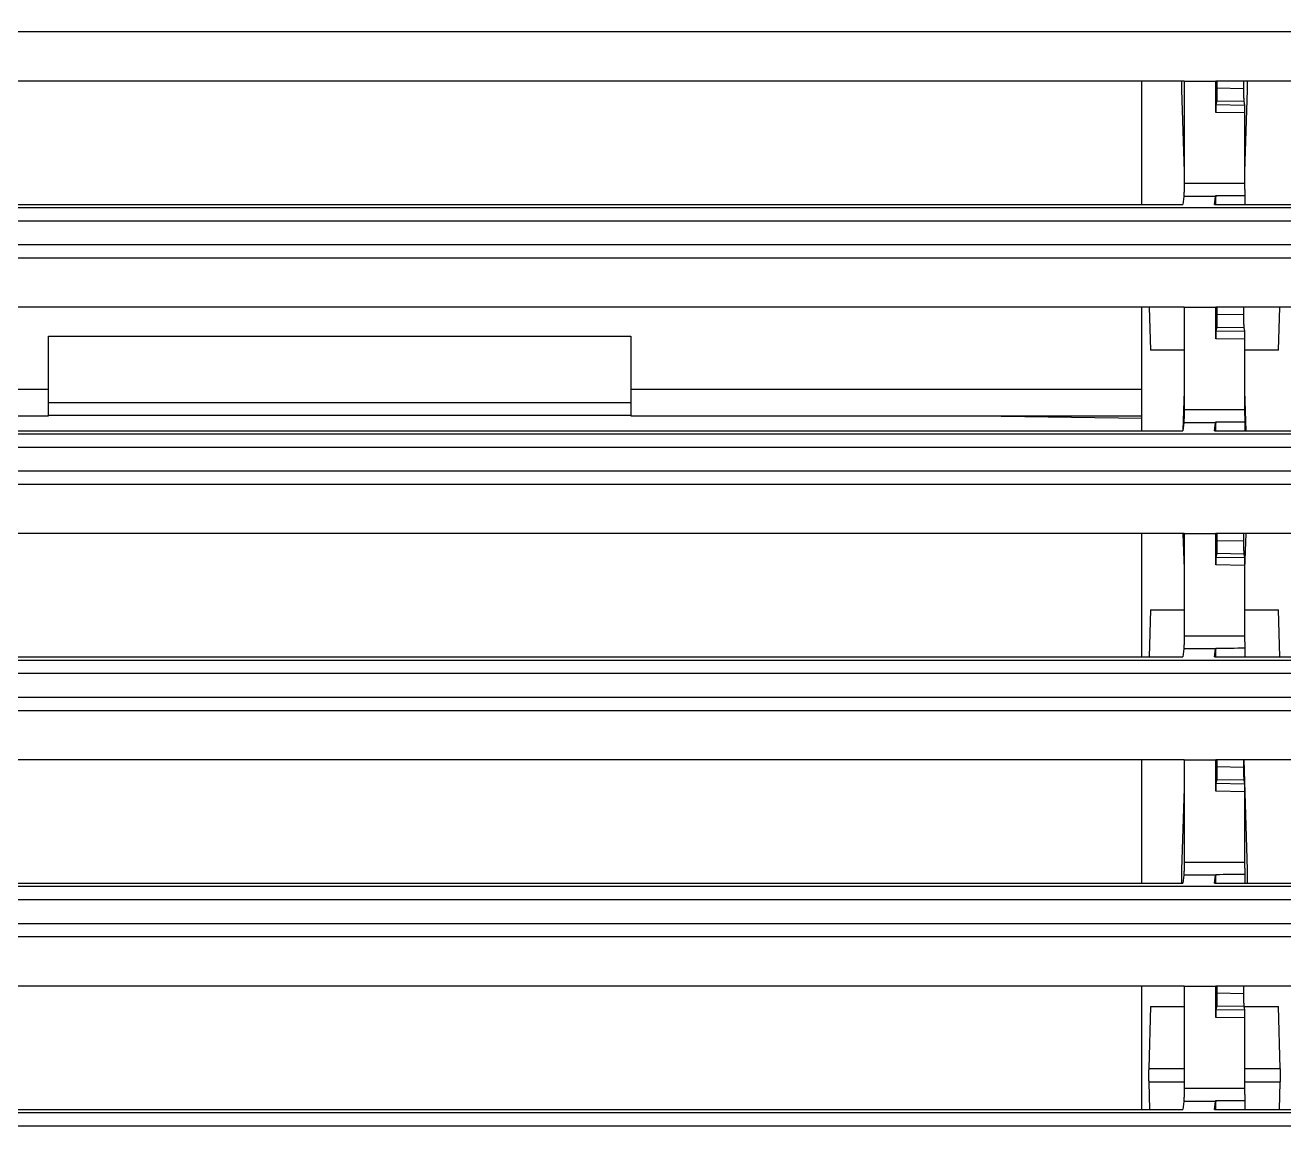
# Model space of a CAD drawing. Header units: millimetres. Extents: x -56261 to 196039, y 9480 to 100001.
# Drawn here: x 33860.22 to 33892.71, y 95795.22 to 95823.95 of the extents above; entities that cross this region are included whole.
import ezdxf

# ---------------------------------------------------------------- set-up
doc = ezdxf.new("R2010")
doc.units = ezdxf.units.MM
doc.set_wipeout_variables(frame=1)
doc.layers.add('SS-AIRCON', color=5, linetype='Continuous')
doc.layers.add('SS-TEXT', color=7, linetype='Continuous')

# ---------------------------------------------------------------- blocks, each defined once
blk = doc.blocks.new('I48T')
at = {"layer": 'SS-AIRCON', "color": 0, "linetype": 'Continuous'}
for p, q in [((599.9006, -86.18208), (-599.9007, -86.18208)), ((578.5326, -86.68017), (-578.5326, -86.68017)), ((-296.101, -86.79772), (-379.5009, -86.79772)), ((-298.5559, -86.79772), (-298.587, -87.82646)), ((-296.101, -86.79772), (-296.143, -87.09899)), ((-294.943, -87.09899), (-294.9009, -86.79772)), ((-211.501, -86.79772), (-294.9009, -86.79772)), ((-293.6131, -87.82646), (-293.6442, -86.79772)), ((-293.35, -86.79772), (-293.35, -91.46102)), ((-296.143, -87.09899), (-294.943, -87.09899)), ((-298.587, -87.82646), (-297.2515, -87.82646)), ((-294.9485, -87.5976), (-297.2515, -87.5976)), ((-297.2515, -87.5976), (-297.2515, -90.2562)), ((-294.9485, -91.46102), (-294.9485, -87.5976)), ((-294.9485, -87.82646), (-293.6131, -87.82646)), ((-298.587, -88.34608), (-298.5163, -90.68435)), ((-297.2515, -88.34608), (-298.587, -88.34608)), ((-293.6131, -88.34608), (-294.9485, -88.34608)), ((-293.6838, -90.68435), (-293.6131, -88.34608)), ((-297.2515, -90.2562), (-296.1486, -90.27548)), ((-296.1486, -90.27548), (-296.1486, -91.46102)), ((-297.2182, -90.68435), (-298.5163, -90.68435)), ((-297.248, -90.5559), (-297.2179, -90.6858)), ((-296.1521, -90.57505), (-297.248, -90.5559)), ((-297.2179, -90.6858), (-296.182, -90.70296)), ((-296.182, -90.70296), (-296.1521, -90.57505)), ((-293.6838, -90.68435), (-294.9485, -90.68435)), ((-296.1878, -91.2021), (-297.2121, -91.18513)), ((-297.2121, -91.18513), (-297.2121, -91.46102)), ((-296.1878, -91.46102), (-296.1878, -91.2021)), ((-379.5485, -91.46102), (-296.1486, -91.46102)), ((-294.9485, -91.46102), (-296.1486, -91.46102)), ((-294.9485, -91.46102), (-211.5486, -91.46102)), ((580.0736, -93.32954), (-580.0737, -93.32954)), ((-599.9007, -93.81793), (599.9006, -93.81793)), ((599.9006, -94.73208), (-599.9007, -94.73208)), ((578.5326, -95.23017), (-578.5326, -95.23017)), ((-296.101, -95.34772), (-379.5009, -95.34772)), ((-296.101, -95.34772), (-296.143, -95.64899)), ((-294.943, -95.64899), (-294.9009, -95.34772)), ((-211.501, -95.34772), (-294.9009, -95.34772)), ((-293.35, -95.34772), (-293.35, -100.01102)), ((-297.3452, -95.84763), (-297.2193, -100.01102)), ((-296.143, -95.64899), (-294.943, -95.64899)), ((-294.9485, -98.9442), (-294.8549, -95.84763)), ((-297.2515, -96.1476), (-297.2515, -98.8062)), ((-294.9485, -96.1476), (-297.2515, -96.1476)), ((-294.9485, -100.01102), (-294.9485, -96.1476)), ((-297.2515, -98.8062), (-296.1486, -98.82548)), ((-296.1486, -98.82548), (-296.1486, -100.01102)), ((-297.248, -99.1059), (-297.2179, -99.2358)), ((-296.1521, -99.12505), (-297.248, -99.1059)), ((-297.2179, -99.2358), (-296.182, -99.25296)), ((-296.182, -99.25296), (-296.1521, -99.12505)), ((-296.1878, -99.7521), (-297.2121, -99.73513)), ((-297.2121, -99.73513), (-297.2121, -100.01102)), ((-296.1878, -100.01102), (-296.1878, -99.7521)), ((-379.5485, -100.01102), (-296.1486, -100.01102)), ((-294.9485, -100.01102), (-296.1486, -100.01102)), ((-294.9485, -100.01102), (-211.5486, -100.01102)), ((580.0736, -101.87954), (-580.0737, -101.87954)), ((-599.9007, -102.36793), (599.9006, -102.36793)), ((599.9006, -103.28208), (-599.9007, -103.28208)), ((578.5326, -103.78017), (-578.5326, -103.78017)), ((-296.101, -103.89772), (-379.5009, -103.89772)), ((-298.5703, -103.89772), (-298.5163, -105.68435)), ((-296.101, -103.89772), (-296.143, -104.19899)), ((-294.943, -104.19899), (-294.9009, -103.89772)), ((-211.501, -103.89772), (-294.9009, -103.89772)), ((-293.6838, -105.68435), (-293.6298, -103.89772)), ((-293.35, -103.89772), (-293.35, -108.56102)), ((-296.143, -104.19899), (-294.943, -104.19899)), ((-294.9485, -104.6976), (-297.2515, -104.6976)), ((-297.2515, -104.6976), (-297.2515, -107.3562)), ((-294.9485, -108.56102), (-294.9485, -104.6976)), ((-297.2515, -105.68435), (-298.5163, -105.68435)), ((-293.6838, -105.68435), (-294.9485, -105.68435)), ((-297.2515, -107.22752), (-297.2919, -108.56102)), ((-297.2515, -107.3562), (-296.1486, -107.37548)), ((-296.1486, -107.37548), (-296.1486, -108.56102)), ((-294.9082, -108.56102), (-294.9485, -107.22792)), ((-296.1521, -107.67505), (-297.248, -107.6559)), ((-297.248, -107.6559), (-297.2179, -107.7858)), ((-297.2179, -107.7858), (-296.182, -107.80296)), ((-296.182, -107.80296), (-296.1521, -107.67505)), ((-296.1878, -108.3021), (-297.2121, -108.28513)), ((-297.2121, -108.28513), (-297.2121, -108.56102)), ((-296.1878, -108.56102), (-296.1878, -108.3021)), ((-379.5485, -108.56102), (-296.1486, -108.56102)), ((-294.9485, -108.56102), (-296.1486, -108.56102)), ((-294.9485, -108.56102), (-211.5486, -108.56102)), ((580.0736, -110.42954), (-580.0737, -110.42954)), ((-599.9007, -110.91793), (599.9006, -110.91793)), ((599.9006, -111.83208), (-599.9007, -111.83208)), ((578.5326, -112.33017), (-578.5326, -112.33017)), ((-296.101, -112.44772), (-379.5009, -112.44772)), ((-297.2968, -112.44772), (-297.2515, -113.9446)), ((-296.101, -112.44772), (-296.143, -112.74899)), ((-294.9485, -113.9442), (-294.9039, -112.46944)), ((-294.943, -112.74899), (-294.9009, -112.44772)), ((-211.501, -112.44772), (-294.9009, -112.44772)), ((-293.35, -112.44772), (-293.35, -117.11102)), ((-296.143, -112.74899), (-294.943, -112.74899)), ((-287.1514, -113.01629), (-293.35, -112.92809)), ((-274.037, -113.01629), (-293.35, -113.01629)), ((-274.037, -114.01629), (-274.037, -113.01629)), ((-274.037, -113.01652), (-252.037, -113.01652)), ((-252.037, -113.01629), (-252.037, -114.01629)), ((-227.3118, -113.01629), (-252.037, -113.01629)), ((-297.2515, -113.2476), (-297.2515, -115.9062)), ((-294.9485, -113.2476), (-297.2515, -113.2476)), ((-294.9485, -117.11102), (-294.9485, -113.2476)), ((-252.037, -113.51652), (-274.037, -113.51652)), ((-274.037, -114.01629), (-293.35, -114.01629)), ((-274.037, -116.01629), (-274.037, -114.01629)), ((-227.3118, -114.01629), (-252.037, -114.01629)), ((-252.037, -114.01629), (-252.037, -116.01629)), ((-298.5163, -115.4882), (-298.5653, -117.11102)), ((-298.5163, -115.4882), (-297.2515, -115.4882)), ((-294.9485, -115.4882), (-293.6838, -115.4882)), ((-293.6347, -117.11102), (-293.6838, -115.4882)), ((-297.2515, -115.9062), (-296.1486, -115.92548)), ((-296.1486, -115.92548), (-296.1486, -117.11102)), ((-252.037, -116.01629), (-274.037, -116.01629)), ((-297.248, -116.2059), (-297.2179, -116.3358)), ((-296.1521, -116.22505), (-297.248, -116.2059)), ((-297.2179, -116.3358), (-296.182, -116.35296)), ((-296.182, -116.35296), (-296.1521, -116.22505)), ((-297.2121, -116.83513), (-297.2121, -117.11102)), ((-296.1878, -116.8521), (-297.2121, -116.83513)), ((-296.1878, -117.11102), (-296.1878, -116.8521)), ((-379.5485, -117.11102), (-296.1486, -117.11102)), ((-294.9485, -117.11102), (-296.1486, -117.11102)), ((-294.9485, -117.11102), (-211.5486, -117.11102)), ((580.0736, -118.97954), (-580.0737, -118.97954)), ((-599.9007, -119.46793), (599.9006, -119.46793)), ((599.9006, -120.38208), (-599.9007, -120.38208)), ((578.5326, -120.88017), (-578.5326, -120.88017)), ((-296.101, -120.99772), (-379.5009, -120.99772)), ((-296.101, -120.99772), (-296.143, -121.29899)), ((-294.943, -121.29899), (-294.9009, -120.99772)), ((-211.501, -120.99772), (-294.9009, -120.99772)), ((-293.35, -120.99772), (-293.35, -125.66102)), ((-296.143, -121.29899), (-294.943, -121.29899)), ((-297.2515, -122.22752), (-297.3452, -125.32427)), ((-297.2515, -121.7976), (-297.2515, -124.4562)), ((-294.9485, -121.7976), (-297.2515, -121.7976)), ((-294.9485, -125.66102), (-294.9485, -121.7976)), ((-294.8548, -125.32427), (-294.9485, -122.22792)), ((-297.2515, -124.4562), (-296.1486, -124.47548)), ((-296.1486, -124.47548), (-296.1486, -125.66102)), ((-297.248, -124.7559), (-297.2179, -124.8858)), ((-296.1521, -124.77505), (-297.248, -124.7559)), ((-297.2179, -124.8858), (-296.182, -124.90296)), ((-296.182, -124.90296), (-296.1521, -124.77505)), ((-296.1878, -125.4021), (-297.2121, -125.38513)), ((-297.2121, -125.38513), (-297.2121, -125.66102)), ((-296.1878, -125.66102), (-296.1878, -125.4021)), ((-379.5485, -125.66102), (-296.1486, -125.66102)), ((-294.9485, -125.66102), (-296.1486, -125.66102)), ((-294.9485, -125.66102), (-211.5486, -125.66102)), ((580.0736, -127.52954), (-580.0737, -127.52954))]:
    blk.add_line(p, q, dxfattribs=at)
for points in [[(-297.2559, -87.13817), (-297.2556, -87.147, -0.00099407), (-297.2553, -87.15661, -0.00084067), (-297.255, -87.16704, -0.00071387), (-297.2547, -87.17823, -0.00062186), (-297.2545, -87.19016, -0.00054512), (-297.2542, -87.20278, -0.00048384), (-297.2539, -87.21607, -0.00043214), (-297.2537, -87.22997, -0.00039061), (-297.2535, -87.24446, -0.00035499), (-297.2533, -87.25947, -0.00032512), (-297.2531, -87.27496, -0.00029943), (-297.2529, -87.29088, -0.00027726), (-297.2527, -87.30718, -0.00025849), (-297.2525, -87.3238, -0.00024197), (-297.2524, -87.34071, -0.00022732), (-297.2523, -87.35785, -0.00021334), (-297.2521, -87.37515, -0.00020379), (-297.252, -87.39261, -0.00019633), (-297.2519, -87.41017, -0.00018367), (-297.2519, -87.4277, -0.00016642), (-297.2518, -87.44514, -0.00017316), (-297.2517, -87.4628, -0.00019242), (-297.2517, -87.48075, -0.00014782), (-297.2516, -87.49757, -0.00006366), (-297.2516, -87.51273, -0.00018805), (-297.2516, -87.53175, -0.00030626), (-297.2516, -87.56037, -0.00015493), (-297.2516, -87.59745, -0.00008551)], [(-294.9485, -87.59745), (-294.9485, -87.57723, -0.00015428), (-294.9485, -87.55662, -0.00014455), (-294.9485, -87.53561, -0.0001432), (-294.9485, -87.51426, -0.00015235), (-294.9485, -87.49263, -0.00015839), (-294.9484, -87.47079, -0.00016438), (-294.9484, -87.4488, -0.00017054), (-294.9483, -87.42672, -0.00017963), (-294.9482, -87.40464, -0.00018856), (-294.9481, -87.38265, -0.0002), (-294.948, -87.36084, -0.00021202), (-294.9478, -87.33929, -0.00022712), (-294.9477, -87.31812, -0.00024404), (-294.9475, -87.29741, -0.00026512), (-294.9473, -87.27727, -0.00028833), (-294.9471, -87.2578, -0.00031538), (-294.9468, -87.2391, -0.00035264), (-294.9466, -87.22125, -0.00040287), (-294.9463, -87.20437, -0.00044623), (-294.9461, -87.18851, -0.00047795), (-294.9458, -87.17382, -0.00060654), (-294.9455, -87.16022, -0.00086179), (-294.9452, -87.14781, -0.00083418), (-294.9448, -87.13689, -0.00037379), (-294.9446, -87.12765, -0.00150492), (-294.9442, -87.11885, -0.00443565), (-294.9436, -87.10925, -0.00432729), (-294.9428, -87.09907, -0.00351279)], [(-298.5868, -87.82638), (-298.587, -87.83179, 0.00066223), (-298.5871, -87.83763, 0.00055493), (-298.5873, -87.84391, 0.00049177), (-298.5875, -87.85063, 0.00046684), (-298.5876, -87.85782, 0.00043265), (-298.5878, -87.86545, 0.00040283), (-298.5879, -87.87356, 0.00037397), (-298.5881, -87.88213, 0.00035364), (-298.5883, -87.89117, 0.00033197), (-298.5884, -87.90066, 0.00031582), (-298.5885, -87.91061, 0.00029882), (-298.5887, -87.921, 0.00028645), (-298.5888, -87.93183, 0.00027323), (-298.5889, -87.94307, 0.00026365), (-298.589, -87.95471, 0.00025341), (-298.5891, -87.96671, 0.00024609), (-298.5892, -87.97907, 0.0002383), (-298.5893, -87.99174, 0.00023284), (-298.5894, -88.0047, 0.00022711), (-298.5894, -88.0179, 0.00022323), (-298.5895, -88.03131, 0.00021931), (-298.5895, -88.0449, 0.00021682), (-298.5896, -88.05862, 0.00021453), (-298.5896, -88.07242, 0.00021332), (-298.5896, -88.08627, 0.00021258), (-298.5896, -88.10012, 0.00021258), (-298.5896, -88.11392, 0.00021333), (-298.5895, -88.12764, 0.00021455), (-298.5895, -88.14123, 0.00021685), (-298.5894, -88.15464, 0.00021937), (-298.5894, -88.16784, 0.00022327), (-298.5893, -88.1808, 0.00022709), (-298.5892, -88.19346, 0.00023293), (-298.5891, -88.20582, 0.0002387), (-298.589, -88.21782, 0.00024612), (-298.5889, -88.22946, 0.00025233), (-298.5888, -88.24069, 0.00026409), (-298.5887, -88.25152, 0.00027792), (-298.5885, -88.26191, 0.00028549), (-298.5884, -88.27185, 0.00028211), (-298.5883, -88.2813, 0.00032056), (-298.5881, -88.29038, 0.00039266), (-298.5879, -88.29912, 0.00033702), (-298.5878, -88.30705, 0.0001573), (-298.5877, -88.31398, 0.00048273), (-298.5875, -88.32186, 0.00094255), (-298.5872, -88.33269, 0.00057247), (-298.5868, -88.34609, 0.00034763)], [(-293.6129, -88.34609), (-293.6128, -88.34069, 0.0005894), (-293.6126, -88.33485, 0.00049383), (-293.6125, -88.32857, 0.00043756), (-293.6124, -88.32186, 0.00041534), (-293.6122, -88.31468, 0.00038487), (-293.6121, -88.30705, 0.00035831), (-293.6119, -88.29894, 0.00033261), (-293.6118, -88.29038, 0.00031451), (-293.6117, -88.28134, 0.00029521), (-293.6115, -88.27185, 0.00028083), (-293.6114, -88.2619, 0.0002657), (-293.6113, -88.25152, 0.00025468), (-293.6112, -88.24069, 0.00024291), (-293.6111, -88.22946, 0.00023438), (-293.611, -88.21782, 0.00022526), (-293.6109, -88.20582, 0.00021875), (-293.6108, -88.19346, 0.00021181), (-293.6107, -88.1808, 0.00020694), (-293.6107, -88.16784, 0.00020184), (-293.6106, -88.15464, 0.00019838), (-293.6106, -88.14123, 0.00019489), (-293.6105, -88.12764, 0.00019267), (-293.6105, -88.11392, 0.00019063), (-293.6105, -88.10012, 0.00018955), (-293.6105, -88.08627, 0.00018888), (-293.6105, -88.07242, 0.00018887), (-293.6105, -88.05862, 0.00018953), (-293.6105, -88.0449, 0.00019061), (-293.6106, -88.03131, 0.00019264), (-293.6106, -88.0179, 0.00019487), (-293.6107, -88.0047, 0.00019833), (-293.6107, -87.99174, 0.00020171), (-293.6108, -87.97907, 0.00020689), (-293.6109, -87.96671, 0.00021201), (-293.611, -87.95471, 0.00021859), (-293.6111, -87.94307, 0.0002241), (-293.6112, -87.93184, 0.00023452), (-293.6113, -87.921, 0.00024679), (-293.6114, -87.9106, 0.0002535), (-293.6115, -87.90066, 0.00025049), (-293.6117, -87.89121, 0.00028462), (-293.6118, -87.88213, 0.00034861), (-293.6119, -87.87338, 0.00029919), (-293.6121, -87.86545, 0.00013964), (-293.6122, -87.85852, 0.00042852), (-293.6124, -87.85063, 0.00083659), (-293.6126, -87.83979, 0.00050805), (-293.6129, -87.82638, 0.00030849)], [(-296.1521, -90.57495), (-296.152, -90.57391, 0.0274582), (-296.1518, -90.57219, 0.00976959), (-296.1516, -90.56976, 0.00500741), (-296.1514, -90.56662, 0.00322417), (-296.1513, -90.56271, 0.00218179), (-296.1511, -90.55806, 0.00159274), (-296.1509, -90.55261, 0.0012014), (-296.1507, -90.5464, 0.00095803), (-296.1506, -90.5394, 0.00077367), (-296.1504, -90.53164, 0.00064726), (-296.1502, -90.52311, 0.00054581), (-296.1501, -90.51386, 0.00047255), (-296.1499, -90.50388, 0.00041176), (-296.1498, -90.49326, 0.00036616), (-296.1496, -90.48198, 0.00032618), (-296.1495, -90.47014, 0.00029414), (-296.1494, -90.45776, 0.00026969), (-296.1493, -90.4449, 0.00025201), (-296.1491, -90.4316, 0.00022787), (-296.149, -90.41799, 0.00020145), (-296.149, -90.40418, 0.00020525), (-296.1489, -90.38991, 0.00022411), (-296.1488, -90.37515, 0.00016779), (-296.1487, -90.36117, 0.00007051), (-296.1487, -90.34843, 0.00021113), (-296.1487, -90.33225, 0.00033788), (-296.1486, -90.30765, 0.00016808), (-296.1486, -90.27563, 0.00009146)], [(-297.2179, -90.68586), (-297.2176, -90.68789, -0.02428456), (-297.2173, -90.6913, -0.00849482), (-297.217, -90.69613, -0.00425496), (-297.2167, -90.70236, -0.0026722), (-297.2164, -90.71006, -0.00179341), (-297.2161, -90.71915, -0.00130174), (-297.2158, -90.72968, -0.0009805), (-297.2156, -90.74156, -0.00077835), (-297.2153, -90.7548, -0.00062908), (-297.215, -90.76928, -0.0005248), (-297.2148, -90.78499, -0.00044349), (-297.2145, -90.80181, -0.00038313), (-297.2143, -90.81968, -0.00033472), (-297.214, -90.83849, -0.00029702), (-297.2138, -90.85815, -0.00026543), (-297.2136, -90.87854, -0.00023903), (-297.2134, -90.89956, -0.00021953), (-297.2133, -90.92112, -0.00020437), (-297.2131, -90.94313, -0.00018572), (-297.2129, -90.96536, -0.00016454), (-297.2128, -90.98767, -0.00016657), (-297.2127, -91.01043, -0.00017981), (-297.2126, -91.03369, -0.00013696), (-297.2125, -91.05557, -0.00006139), (-297.2124, -91.07536, -0.00016814), (-297.2123, -91.10012, -0.00026744), (-297.2123, -91.13725, -0.00013581), (-297.2122, -91.18531, -0.00007549)], [(-297.3457, -95.34772), (-297.3458, -95.35419, 0.00042121), (-297.346, -95.36106, 0.00036715), (-297.3461, -95.36833, 0.00033435), (-297.3462, -95.37599, 0.00032252), (-297.3464, -95.38406, 0.00030492), (-297.3465, -95.39252, 0.00028902), (-297.3466, -95.40139, 0.00027327), (-297.3467, -95.41064, 0.00026225), (-297.3469, -95.42028, 0.00025018), (-297.347, -95.43029, 0.00024116), (-297.3471, -95.44066, 0.0002315), (-297.3472, -95.45137, 0.0002245), (-297.3473, -95.46241, 0.00021694), (-297.3473, -95.47375, 0.0002115), (-297.3474, -95.48539, 0.00020568), (-297.3475, -95.49727, 0.00020157), (-297.3476, -95.50939, 0.00019725), (-297.3476, -95.52171, 0.00019431), (-297.3476, -95.53421, 0.00019132), (-297.3477, -95.54685, 0.0001894), (-297.3477, -95.55959, 0.00018765), (-297.3477, -95.57241, 0.00018673), (-297.3477, -95.58526, 0.00018598), (-297.3477, -95.59812, 0.00018559), (-297.3477, -95.61094, 0.00018595), (-297.3477, -95.62369, 0.00018686), (-297.3477, -95.63635, 0.00018853), (-297.3476, -95.64886, 0.00019035), (-297.3476, -95.66121, 0.00019324), (-297.3475, -95.67336, 0.00019612), (-297.3474, -95.68528, 0.00020029), (-297.3474, -95.69695, 0.00020422), (-297.3473, -95.70834, 0.00021), (-297.3472, -95.71942, 0.00021558), (-297.3471, -95.73018, 0.00022262), (-297.347, -95.7406, 0.00022845), (-297.3469, -95.75066, 0.00023926), (-297.3468, -95.76035, 0.00025193), (-297.3466, -95.76967, 0.00025859), (-297.3465, -95.77858, 0.00025517), (-297.3464, -95.78706, 0.00028996), (-297.3463, -95.79523, 0.00035529), (-297.3461, -95.80311, 0.00030322), (-297.346, -95.81027, 0.00013923), (-297.3459, -95.81654, 0.00043435), (-297.3457, -95.82372, 0.00084341), (-297.3454, -95.83366, 0.00050557), (-297.3451, -95.846, 0.0003043)], [(-294.8546, -95.846), (-294.8545, -95.84099, 0.00050782), (-294.8544, -95.83561, 0.00043075), (-294.8542, -95.82985, 0.00038469), (-294.8541, -95.82372, 0.00036616), (-294.854, -95.81719, 0.00034075), (-294.8539, -95.81027, 0.0003184), (-294.8538, -95.80295, 0.00029661), (-294.8536, -95.79523, 0.00028108), (-294.8535, -95.7871, 0.00026444), (-294.8534, -95.77858, 0.00025191), (-294.8533, -95.76966, 0.00023865), (-294.8532, -95.76035, 0.00022887), (-294.8531, -95.75066, 0.00021838), (-294.853, -95.7406, 0.00021065), (-294.8529, -95.73018, 0.00020234), (-294.8528, -95.71942, 0.00019629), (-294.8527, -95.70834, 0.00018976), (-294.8527, -95.69695, 0.00018508), (-294.8526, -95.68528, 0.00018007), (-294.8525, -95.67336, 0.00017656), (-294.8525, -95.66121, 0.00017284), (-294.8524, -95.64886, 0.00017027), (-294.8524, -95.63635, 0.0001678), (-294.8524, -95.62369, 0.0001664), (-294.8523, -95.61094, 0.00016465), (-294.8523, -95.59812, 0.00016305), (-294.8523, -95.58526, 0.00016832), (-294.8523, -95.57241, 0.00018213), (-294.8524, -95.55959, 0.00018821), (-294.8524, -95.54685, 0.00018776), (-294.8524, -95.53421, 0.00018901), (-294.8525, -95.52171, 0.00019122), (-294.8525, -95.50939, 0.00019443), (-294.8526, -95.49727, 0.00019754), (-294.8526, -95.48538, 0.00020148), (-294.8527, -95.47375, 0.00020464), (-294.8528, -95.46241, 0.00021178), (-294.8529, -95.45137, 0.00022072), (-294.853, -95.44065, 0.00022349), (-294.8531, -95.43029, 0.00021784), (-294.8532, -95.42034, 0.00024499), (-294.8533, -95.41064, 0.00029709), (-294.8534, -95.40118, 0.00024844), (-294.8536, -95.39252, 0.00011072), (-294.8537, -95.38489, 0.00035167), (-294.8538, -95.37599, 0.00066567), (-294.8541, -95.36345, 0.00038558), (-294.8544, -95.34772, 0.00022703)], [(-297.2559, -95.68816), (-297.2556, -95.69699, -0.00099392), (-297.2553, -95.70661, -0.00084056), (-297.255, -95.71704, -0.00071379), (-297.2547, -95.72822, -0.00062179), (-297.2545, -95.74016, -0.00054507), (-297.2542, -95.75277, -0.0004838), (-297.2539, -95.76607, -0.00043211), (-297.2537, -95.77997, -0.00039059), (-297.2535, -95.79446, -0.00035497), (-297.2533, -95.80946, -0.00032511), (-297.2531, -95.82495, -0.00029942), (-297.2529, -95.84087, -0.00027725), (-297.2527, -95.85717, -0.00025848), (-297.2525, -95.8738, -0.00024197), (-297.2524, -95.89071, -0.00022731), (-297.2523, -95.90784, -0.00021334), (-297.2521, -95.92515, -0.00020379), (-297.252, -95.9426, -0.00019633), (-297.2519, -95.96016, -0.00018367), (-297.2519, -95.9777, -0.00016642), (-297.2518, -95.99514, -0.00017317), (-297.2517, -96.01279, -0.00019242), (-297.2517, -96.03074, -0.00014783), (-297.2516, -96.04756, -0.00006366), (-297.2516, -96.06273, -0.00018805), (-297.2516, -96.08174, -0.00030626), (-297.2516, -96.11036, -0.00015494), (-297.2516, -96.14744, -0.00008551)], [(-294.9485, -96.14744), (-294.9485, -96.12722, -0.00015428), (-294.9485, -96.10661, -0.00014455), (-294.9485, -96.0856, -0.00014321), (-294.9485, -96.06426, -0.00015235), (-294.9485, -96.04263, -0.00015839), (-294.9484, -96.02079, -0.00016438), (-294.9484, -95.99879, -0.00017054), (-294.9483, -95.97671, -0.00017964), (-294.9482, -95.95464, -0.00018856), (-294.9481, -95.93265, -0.00020001), (-294.948, -95.91084, -0.00021202), (-294.9478, -95.88929, -0.00022712), (-294.9477, -95.86812, -0.00024404), (-294.9475, -95.8474, -0.00026512), (-294.9473, -95.82727, -0.00028833), (-294.9471, -95.80779, -0.00031537), (-294.9468, -95.7891, -0.00035264), (-294.9466, -95.77125, -0.00040286), (-294.9463, -95.75436, -0.00044622), (-294.9461, -95.73851, -0.00047793), (-294.9458, -95.72381, -0.00060651), (-294.9455, -95.71022, -0.00086174), (-294.9452, -95.69781, -0.00083413), (-294.9448, -95.68688, -0.00037376), (-294.9446, -95.67765, -0.0015048), (-294.9442, -95.66884, -0.00443514), (-294.9436, -95.65924, -0.00432655), (-294.9428, -95.64906, -0.00351202)], [(-296.1521, -99.12494), (-296.152, -99.1239, 0.02748172), (-296.1518, -99.12218, 0.00977456), (-296.1516, -99.11975, 0.00500919), (-296.1514, -99.11661, 0.00322504), (-296.1513, -99.11271, 0.00218225), (-296.1511, -99.10805, 0.00159301), (-296.1509, -99.10261, 0.00120157), (-296.1507, -99.0964, 0.00095814), (-296.1506, -99.08939, 0.00077374), (-296.1504, -99.08163, 0.00064732), (-296.1502, -99.0731, 0.00054585), (-296.1501, -99.06385, 0.00047258), (-296.1499, -99.05388, 0.00041178), (-296.1498, -99.04325, 0.00036618), (-296.1496, -99.03198, 0.00032619), (-296.1495, -99.02014, 0.00029415), (-296.1494, -99.00776, 0.00026969), (-296.1493, -98.9949, 0.00025201), (-296.1491, -98.98159, 0.00022788), (-296.149, -98.96799, 0.00020145), (-296.149, -98.95417, 0.00020525), (-296.1489, -98.93991, 0.00022411), (-296.1488, -98.92515, 0.00016779), (-296.1487, -98.91116, 0.00007051), (-296.1487, -98.89843, 0.00021113), (-296.1487, -98.88224, 0.00033787), (-296.1486, -98.85764, 0.00016808), (-296.1486, -98.82563, 0.00009146)], [(-297.2179, -99.23585), (-297.2176, -99.23788, -0.02427254), (-297.2173, -99.24129, -0.00849238), (-297.217, -99.24613, -0.00425412), (-297.2167, -99.25236, -0.00267181), (-297.2164, -99.26005, -0.0017932), (-297.2161, -99.26915, -0.00130162), (-297.2158, -99.27968, -0.00098043), (-297.2156, -99.29156, -0.0007783), (-297.2153, -99.30479, -0.00062904), (-297.215, -99.31927, -0.00052477), (-297.2148, -99.33499, -0.00044347), (-297.2145, -99.3518, -0.00038312), (-297.2143, -99.36968, -0.00033471), (-297.214, -99.38848, -0.00029701), (-297.2138, -99.40815, -0.00026542), (-297.2136, -99.42853, -0.00023902), (-297.2134, -99.44955, -0.00021953), (-297.2133, -99.47111, -0.00020437), (-297.2131, -99.49312, -0.00018571), (-297.2129, -99.51535, -0.00016454), (-297.2128, -99.53767, -0.00016657), (-297.2127, -99.56042, -0.00017981), (-297.2126, -99.58369, -0.00013696), (-297.2125, -99.60556, -0.00006139), (-297.2124, -99.62535, -0.00016814), (-297.2123, -99.65011, -0.00026744), (-297.2123, -99.68725, -0.00013581), (-297.2122, -99.7353, -0.0000755)], [(-297.2559, -104.23816), (-297.2556, -104.24699, -0.00099377), (-297.2553, -104.2566, -0.00084045), (-297.255, -104.26703, -0.00071371), (-297.2547, -104.27821, -0.00062173), (-297.2545, -104.29015, -0.00054503), (-297.2542, -104.30277, -0.00048376), (-297.2539, -104.31606, -0.00043208), (-297.2537, -104.32996, -0.00039056), (-297.2535, -104.34445, -0.00035495), (-297.2533, -104.35946, -0.00032509), (-297.2531, -104.37495, -0.0002994), (-297.2529, -104.39087, -0.00027724), (-297.2527, -104.40717, -0.00025847), (-297.2525, -104.42379, -0.00024196), (-297.2524, -104.44071, -0.00022731), (-297.2523, -104.45784, -0.00021334), (-297.2521, -104.47514, -0.00020378), (-297.252, -104.49259, -0.00019633), (-297.2519, -104.51016, -0.00018367), (-297.2519, -104.52769, -0.00016642), (-297.2518, -104.54513, -0.00017317), (-297.2517, -104.56278, -0.00019242), (-297.2517, -104.58073, -0.00014783), (-297.2516, -104.59755, -0.00006367), (-297.2516, -104.61272, -0.00018805), (-297.2516, -104.63173, -0.00030627), (-297.2516, -104.66035, -0.00015494), (-297.2516, -104.69744, -0.00008551)], [(-294.9485, -104.69744), (-294.9485, -104.67721, -0.00015428), (-294.9485, -104.6566, -0.00014456), (-294.9485, -104.63559, -0.00014321), (-294.9485, -104.61425, -0.00015235), (-294.9485, -104.59262, -0.00015839), (-294.9484, -104.57078, -0.00016438), (-294.9484, -104.54878, -0.00017054), (-294.9483, -104.52671, -0.00017964), (-294.9482, -104.50463, -0.00018856), (-294.9481, -104.48264, -0.00020001), (-294.948, -104.46083, -0.00021202), (-294.9478, -104.43928, -0.00022712), (-294.9477, -104.41811, -0.00024404), (-294.9475, -104.3974, -0.00026511), (-294.9473, -104.37726, -0.00028832), (-294.9471, -104.35779, -0.00031537), (-294.9468, -104.33909, -0.00035263), (-294.9466, -104.32124, -0.00040285), (-294.9463, -104.30436, -0.00044621), (-294.9461, -104.2885, -0.00047792), (-294.9458, -104.27381, -0.00060648), (-294.9455, -104.26021, -0.0008617), (-294.9452, -104.2478, -0.00083407), (-294.9448, -104.23688, -0.00037374), (-294.9446, -104.22764, -0.00150469), (-294.9442, -104.21883, -0.00443463), (-294.9436, -104.20924, -0.0043258), (-294.9428, -104.19905, -0.00351125)], [(-296.1521, -107.67493), (-296.152, -107.67389, 0.02750526), (-296.1518, -107.67217, 0.00977953), (-296.1516, -107.66974, 0.00501097), (-296.1514, -107.6666, 0.00322591), (-296.1513, -107.6627, 0.00218271), (-296.1511, -107.65805, 0.00159328), (-296.1509, -107.6526, 0.00120174), (-296.1507, -107.64639, 0.00095826), (-296.1506, -107.63938, 0.00077382), (-296.1504, -107.63163, 0.00064737), (-296.1502, -107.62309, 0.00054589), (-296.1501, -107.61384, 0.00047261), (-296.1499, -107.60387, 0.0004118), (-296.1498, -107.59325, 0.00036619), (-296.1496, -107.58197, 0.0003262), (-296.1495, -107.57013, 0.00029416), (-296.1494, -107.55775, 0.0002697), (-296.1493, -107.54489, 0.00025202), (-296.1491, -107.53158, 0.00022788), (-296.149, -107.51798, 0.00020145), (-296.149, -107.50417, 0.00020525), (-296.1489, -107.4899, 0.00022411), (-296.1488, -107.47514, 0.00016779), (-296.1487, -107.46115, 0.00007051), (-296.1487, -107.44842, 0.00021113), (-296.1487, -107.43223, 0.00033787), (-296.1486, -107.40764, 0.00016808), (-296.1486, -107.37562, 0.00009146)], [(-297.2179, -107.78584), (-297.2176, -107.78787, -0.02426053), (-297.2173, -107.79128, -0.00848994), (-297.217, -107.79612, -0.00425328), (-297.2167, -107.80235, -0.00267141), (-297.2164, -107.81004, -0.00179299), (-297.2161, -107.81914, -0.00130149), (-297.2158, -107.82967, -0.00098035), (-297.2156, -107.84155, -0.00077825), (-297.2153, -107.85479, -0.00062901), (-297.215, -107.86927, -0.00052475), (-297.2148, -107.88498, -0.00044345), (-297.2145, -107.9018, -0.00038311), (-297.2143, -107.91967, -0.0003347), (-297.214, -107.93848, -0.000297), (-297.2138, -107.95814, -0.00026542), (-297.2136, -107.97853, -0.00023902), (-297.2134, -107.99955, -0.00021953), (-297.2133, -108.02111, -0.00020437), (-297.2131, -108.04312, -0.00018571), (-297.2129, -108.06535, -0.00016453), (-297.2128, -108.08766, -0.00016657), (-297.2127, -108.11042, -0.00017981), (-297.2126, -108.13368, -0.00013696), (-297.2125, -108.15556, -0.00006139), (-297.2124, -108.17534, -0.00016814), (-297.2123, -108.2001, -0.00026745), (-297.2123, -108.23724, -0.00013582), (-297.2122, -108.28529, -0.0000755)], [(-297.2559, -112.78815), (-297.2556, -112.79698, -0.00099362), (-297.2553, -112.80659, -0.00084034), (-297.255, -112.81702, -0.00071363), (-297.2547, -112.82821, -0.00062167), (-297.2545, -112.84014, -0.00054498), (-297.2542, -112.85276, -0.00048372), (-297.2539, -112.86606, -0.00043205), (-297.2537, -112.87996, -0.00039054), (-297.2535, -112.89445, -0.00035493), (-297.2533, -112.90945, -0.00032508), (-297.2531, -112.92494, -0.00029939), (-297.2529, -112.94086, -0.00027723), (-297.2527, -112.95716, -0.00025846), (-297.2525, -112.97379, -0.00024195), (-297.2524, -112.9907, -0.0002273), (-297.2523, -113.00783, -0.00021333), (-297.2521, -113.02514, -0.00020378), (-297.252, -113.04259, -0.00019633), (-297.2519, -113.06015, -0.00018367), (-297.2519, -113.07769, -0.00016642), (-297.2518, -113.09512, -0.00017317), (-297.2517, -113.11278, -0.00019243), (-297.2517, -113.13073, -0.00014783), (-297.2516, -113.14755, -0.00006367), (-297.2516, -113.16271, -0.00018806), (-297.2516, -113.18172, -0.00030627), (-297.2516, -113.21034, -0.00015495), (-297.2516, -113.24743, -0.00008551)], [(-294.9485, -113.24743), (-294.9485, -113.2272, -0.00015429), (-294.9485, -113.20659, -0.00014456), (-294.9485, -113.18558, -0.00014321), (-294.9485, -113.16424, -0.00015235), (-294.9485, -113.14261, -0.0001584), (-294.9484, -113.12077, -0.00016438), (-294.9484, -113.09878, -0.00017054), (-294.9483, -113.0767, -0.00017964), (-294.9482, -113.05463, -0.00018856), (-294.9481, -113.03264, -0.00020001), (-294.948, -113.01082, -0.00021202), (-294.9478, -112.98928, -0.00022712), (-294.9477, -112.96811, -0.00024404), (-294.9475, -112.94739, -0.00026511), (-294.9473, -112.92726, -0.00028832), (-294.9471, -112.90778, -0.00031536), (-294.9468, -112.88909, -0.00035262), (-294.9466, -112.87124, -0.00040284), (-294.9463, -112.85435, -0.00044619), (-294.9461, -112.8385, -0.0004779), (-294.9458, -112.8238, -0.00060646), (-294.9455, -112.81021, -0.00086166), (-294.9452, -112.79779, -0.00083402), (-294.9448, -112.78687, -0.00037371), (-294.9446, -112.77763, -0.00150457), (-294.9442, -112.76882, -0.00443412), (-294.9436, -112.75923, -0.00432505), (-294.9428, -112.74904, -0.00351048)], [(-296.1521, -116.22492), (-296.152, -116.22389, 0.02752884), (-296.1518, -116.22216, 0.00978451), (-296.1516, -116.21973, 0.00501275), (-296.1514, -116.2166, 0.00322678), (-296.1513, -116.21269, 0.00218318), (-296.1511, -116.20804, 0.00159356), (-296.1509, -116.20259, 0.00120191), (-296.1507, -116.19638, 0.00095837), (-296.1506, -116.18938, 0.0007739), (-296.1504, -116.18162, 0.00064743), (-296.1502, -116.17309, 0.00054593), (-296.1501, -116.16384, 0.00047264), (-296.1499, -116.15387, 0.00041182), (-296.1498, -116.14324, 0.00036621), (-296.1496, -116.13197, 0.00032621), (-296.1495, -116.12013, 0.00029417), (-296.1494, -116.10775, 0.00026971), (-296.1493, -116.09489, 0.00025202), (-296.1491, -116.08158, 0.00022788), (-296.149, -116.06798, 0.00020145), (-296.149, -116.05416, 0.00020525), (-296.1489, -116.0399, 0.00022411), (-296.1488, -116.02513, 0.00016779), (-296.1487, -116.01115, 0.00007051), (-296.1487, -115.99841, 0.00021113), (-296.1487, -115.98222, 0.00033786), (-296.1486, -115.95763, 0.00016807), (-296.1486, -115.92561, 0.00009146)], [(-297.2179, -116.33583), (-297.2176, -116.33786, -0.02424853), (-297.2173, -116.34127, -0.00848751), (-297.217, -116.34611, -0.00425244), (-297.2167, -116.35234, -0.00267101), (-297.2164, -116.36004, -0.00179278), (-297.2161, -116.36913, -0.00130137), (-297.2158, -116.37967, -0.00098027), (-297.2156, -116.39154, -0.0007782), (-297.2153, -116.40478, -0.00062897), (-297.215, -116.41926, -0.00052473), (-297.2148, -116.43498, -0.00044344), (-297.2145, -116.45179, -0.0003831), (-297.2143, -116.46967, -0.00033469), (-297.214, -116.48847, -0.000297), (-297.2138, -116.50814, -0.00026541), (-297.2136, -116.52852, -0.00023901), (-297.2134, -116.54954, -0.00021953), (-297.2133, -116.5711, -0.00020437), (-297.2131, -116.59311, -0.00018571), (-297.2129, -116.61534, -0.00016453), (-297.2128, -116.63765, -0.00016657), (-297.2127, -116.66041, -0.00017981), (-297.2126, -116.68367, -0.00013696), (-297.2125, -116.70555, -0.00006139), (-297.2124, -116.72534, -0.00016814), (-297.2123, -116.75009, -0.00026745), (-297.2123, -116.78723, -0.00013582), (-297.2122, -116.83528, -0.0000755)], [(-297.2559, -121.33814), (-297.2556, -121.34697, -0.00099439), (-297.2553, -121.35658, -0.00084083), (-297.255, -121.36702, -0.00071392), (-297.2547, -121.37821, -0.00062184), (-297.2545, -121.39015, -0.00054506), (-297.2542, -121.40277, -0.00048375), (-297.2539, -121.41608, -0.00043203), (-297.2537, -121.42999, -0.00039049), (-297.2535, -121.44448, -0.00035486), (-297.2533, -121.4595, -0.00032499), (-297.2531, -121.475, -0.00029929), (-297.2529, -121.49093, -0.00027711), (-297.2527, -121.50724, -0.00025835), (-297.2525, -121.52388, -0.00024183), (-297.2524, -121.54081, -0.00022717), (-297.2523, -121.55795, -0.00021321), (-297.2521, -121.57527, -0.00020365), (-297.252, -121.59274, -0.00019619), (-297.2519, -121.61032, -0.00018354), (-297.2519, -121.62787, -0.0001663), (-297.2518, -121.64532, -0.00017303), (-297.2517, -121.66299, -0.00019226), (-297.2517, -121.68096, -0.0001477), (-297.2516, -121.69779, -0.00006361), (-297.2516, -121.71297, -0.00018788), (-297.2516, -121.732, -0.00030598), (-297.2516, -121.76065, -0.00015479), (-297.2516, -121.79777, -0.00008542)], [(-294.9485, -121.79777), (-294.9485, -121.77753, -0.00015417), (-294.9485, -121.75691, -0.00014445), (-294.9485, -121.73588, -0.0001431), (-294.9485, -121.71452, -0.00015224), (-294.9485, -121.69288, -0.00015828), (-294.9484, -121.67102, -0.00016426), (-294.9484, -121.64901, -0.00017042), (-294.9483, -121.62692, -0.00017951), (-294.9482, -121.60483, -0.00018843), (-294.9481, -121.58282, -0.00019986), (-294.948, -121.56099, -0.00021187), (-294.9478, -121.53943, -0.00022695), (-294.9477, -121.51825, -0.00024387), (-294.9475, -121.49752, -0.00026493), (-294.9473, -121.47737, -0.00028812), (-294.9471, -121.45788, -0.00031515), (-294.9468, -121.43917, -0.00035239), (-294.9466, -121.42131, -0.00040257), (-294.9463, -121.40441, -0.0004459), (-294.9461, -121.38854, -0.0004776), (-294.9458, -121.37384, -0.00060608), (-294.9455, -121.36023, -0.00086114), (-294.9452, -121.34781, -0.00083355), (-294.9448, -121.33688, -0.0003735), (-294.9446, -121.32764, -0.00150376), (-294.9442, -121.31882, -0.00443211), (-294.9436, -121.30922, -0.00432367), (-294.9428, -121.29903, -0.00350973)], [(-296.1521, -124.77491), (-296.152, -124.77388, 0.02755244), (-296.1518, -124.77216, 0.00978948), (-296.1516, -124.76973, 0.00501453), (-296.1514, -124.76659, 0.00322765), (-296.1513, -124.76269, 0.00218364), (-296.1511, -124.75803, 0.00159383), (-296.1509, -124.75259, 0.00120208), (-296.1507, -124.74638, 0.00095848), (-296.1506, -124.73937, 0.00077397), (-296.1504, -124.73161, 0.00064748), (-296.1502, -124.72308, 0.00054597), (-296.1501, -124.71383, 0.00047267), (-296.1499, -124.70386, 0.00041184), (-296.1498, -124.69324, 0.00036623), (-296.1496, -124.68196, 0.00032622), (-296.1495, -124.67012, 0.00029417), (-296.1494, -124.65774, 0.00026971), (-296.1493, -124.64488, 0.00025202), (-296.1491, -124.63157, 0.00022788), (-296.149, -124.61797, 0.00020145), (-296.149, -124.60415, 0.00020526), (-296.1489, -124.58989, 0.00022411), (-296.1488, -124.57513, 0.00016778), (-296.1487, -124.56114, 0.00007051), (-296.1487, -124.54841, 0.00021112), (-296.1487, -124.53222, 0.00033785), (-296.1486, -124.50762, 0.00016807), (-296.1486, -124.4756, 0.00009145)], [(-297.2179, -124.88582), (-297.2176, -124.88785, -0.02423654), (-297.2173, -124.89126, -0.00848508), (-297.217, -124.8961, -0.0042516), (-297.2167, -124.90233, -0.00267061), (-297.2164, -124.91003, -0.00179258), (-297.2161, -124.91913, -0.00130125), (-297.2158, -124.92966, -0.0009802), (-297.2156, -124.94154, -0.00077815), (-297.2153, -124.95477, -0.00062894), (-297.215, -124.96926, -0.0005247), (-297.2148, -124.98497, -0.00044342), (-297.2145, -125.00179, -0.00038308), (-297.2143, -125.01966, -0.00033468), (-297.214, -125.03847, -0.00029699), (-297.2138, -125.05813, -0.00026541), (-297.2136, -125.07852, -0.00023901), (-297.2134, -125.09954, -0.00021952), (-297.2133, -125.12109, -0.00020436), (-297.2131, -125.1431, -0.00018571), (-297.2129, -125.16533, -0.00016453), (-297.2128, -125.18765, -0.00016657), (-297.2127, -125.2104, -0.00017981), (-297.2126, -125.23367, -0.00013696), (-297.2125, -125.25554, -0.00006139), (-297.2124, -125.27533, -0.00016814), (-297.2123, -125.30009, -0.00026745), (-297.2123, -125.33722, -0.00013582), (-297.2122, -125.38527, -0.0000755)], [(-297.3451, -125.32626), (-297.3452, -125.32951, 0.00037457), (-297.3453, -125.33291, 0.00033567), (-297.3454, -125.33648, 0.0003107), (-297.3455, -125.34021, 0.0002998), (-297.3456, -125.3441, 0.00028478), (-297.3457, -125.34816, 0.00027104), (-297.3458, -125.35238, 0.00025716), (-297.3459, -125.35678, 0.00024673), (-297.346, -125.36135, 0.00023531), (-297.3461, -125.36609, 0.00022628), (-297.3461, -125.371, 0.00021652), (-297.3462, -125.37609, 0.00020892), (-297.3463, -125.38135, 0.00020061), (-297.3464, -125.38678, 0.00019413), (-297.3465, -125.39239, 0.00018701), (-297.3466, -125.39816, 0.00018149), (-297.3467, -125.40411, 0.00017538), (-297.3467, -125.41023, 0.00017066), (-297.3468, -125.41651, 0.00016541), (-297.3469, -125.42295, 0.00016137), (-297.347, -125.42955, 0.00015686), (-297.347, -125.43631, 0.00015341), (-297.3471, -125.44322, 0.00014956), (-297.3472, -125.45027, 0.00014662), (-297.3472, -125.45747, 0.00014333), (-297.3473, -125.4648, 0.00014085), (-297.3473, -125.47227, 0.00013807), (-297.3474, -125.47986, 0.00013598), (-297.3474, -125.48756, 0.00013367), (-297.3475, -125.49538, 0.00013196), (-297.3475, -125.5033, 0.00013004), (-297.3476, -125.51131, 0.00012858), (-297.3476, -125.5194, 0.00012716), (-297.3476, -125.52758, 0.00012629), (-297.3477, -125.53582, 0.00012483), (-297.3477, -125.54412, 0.0001233), (-297.3477, -125.55247, 0.00012353), (-297.3477, -125.56086, 0.00012543), (-297.3477, -125.5693, 0.00012147), (-297.3477, -125.57772, 0.00011338), (-297.3477, -125.5861, 0.00012474), (-297.3477, -125.59462, 0.00014843), (-297.3477, -125.60331, 0.0001137), (-297.3477, -125.61148, 0.0000409), (-297.3477, -125.61885, 0.00015933), (-297.3477, -125.62821, 0.00027667), (-297.3476, -125.64246, 0.0001384), (-297.3476, -125.66102, 0.00007425)], [(-294.8525, -125.66102), (-294.8525, -125.65292, 0.00012912), (-294.8524, -125.64475, 0.00012663), (-294.8524, -125.63651, 0.00012483), (-294.8524, -125.62821, 0.00012453), (-294.8524, -125.61986, 0.00012384), (-294.8523, -125.61148, 0.00012298), (-294.8523, -125.60306, 0.00012269), (-294.8523, -125.59462, 0.00012326), (-294.8523, -125.58617, 0.00011944), (-294.8523, -125.57772, 0.00011035), (-294.8523, -125.56928, 0.00010679), (-294.8523, -125.56086, 0.00010774), (-294.8524, -125.55247, 0.00010841), (-294.8524, -125.54412, 0.00010868), (-294.8524, -125.53582, 0.00010934), (-294.8524, -125.52758, 0.00011009), (-294.8524, -125.5194, 0.00011112), (-294.8525, -125.51131, 0.00011206), (-294.8525, -125.5033, 0.00011339), (-294.8525, -125.49538, 0.00011462), (-294.8526, -125.48756, 0.0001163), (-294.8526, -125.47986, 0.00011782), (-294.8527, -125.47227, 0.00011986), (-294.8527, -125.4648, 0.0001217), (-294.8528, -125.45747, 0.00012415), (-294.8528, -125.45027, 0.00012634), (-294.8529, -125.44322, 0.00012924), (-294.8529, -125.43631, 0.00013182), (-294.853, -125.42955, 0.00013523), (-294.8531, -125.42295, 0.00013828), (-294.8531, -125.41651, 0.00014224), (-294.8532, -125.41023, 0.00014574), (-294.8533, -125.40411, 0.00015044), (-294.8533, -125.39816, 0.00015482), (-294.8534, -125.39239, 0.00015992), (-294.8535, -125.38678, 0.00016397), (-294.8536, -125.38135, 0.00017135), (-294.8536, -125.37609, 0.0001801), (-294.8537, -125.371, 0.0001833), (-294.8538, -125.36609, 0.000179), (-294.8539, -125.36138, 0.0002028), (-294.854, -125.35678, 0.00024802), (-294.854, -125.35228, 0.00020543), (-294.8541, -125.34816, 0.00008693), (-294.8542, -125.34451, 0.00029385), (-294.8543, -125.34021, 0.00055399), (-294.8544, -125.33404, 0.00031218), (-294.8546, -125.32626, 0.00018041)]]:
    blk.add_lwpolyline(points, format="xyb", dxfattribs=at)
for points in [[(-297.2573, -86.79772), (-297.2576, -86.93199), (-297.2569, -87.08524), (-297.2559, -87.13817)], [(-296.1447, -87.13177), (-296.5151, -87.13378), (-296.8855, -87.13597), (-297.2559, -87.13817)], [(-296.1429, -87.09907), (-296.1436, -87.10324), (-296.1442, -87.11426), (-296.1447, -87.13177)], [(-297.2516, -90.25608), (-297.2515, -90.41376), (-297.25, -90.54762), (-297.2481, -90.55575)], [(-296.1877, -91.20201), (-296.1878, -90.92855), (-296.1853, -90.717), (-296.182, -90.70292)], [(-297.2573, -95.34772), (-297.2576, -95.48199), (-297.2569, -95.63524), (-297.2559, -95.68816)], [(-296.1447, -95.68177), (-296.5151, -95.68378), (-296.8855, -95.68597), (-297.2559, -95.68816)], [(-296.1429, -95.64906), (-296.1436, -95.65324), (-296.1442, -95.66426), (-296.1447, -95.68177)], [(-297.2516, -98.80607), (-297.2515, -98.96376), (-297.25, -99.09762), (-297.2481, -99.10574)], [(-296.1877, -99.75201), (-296.1878, -99.47855), (-296.1853, -99.267), (-296.182, -99.25291)], [(-297.2573, -103.89772), (-297.2576, -104.03199), (-297.2569, -104.18524), (-297.2559, -104.23816)], [(-296.1447, -104.23176), (-296.5151, -104.23378), (-296.8855, -104.23597), (-297.2559, -104.23816)], [(-296.1429, -104.19905), (-296.1436, -104.20324), (-296.1442, -104.21426), (-296.1447, -104.23176)], [(-297.2516, -107.35607), (-297.2515, -107.51376), (-297.25, -107.64762), (-297.2481, -107.65573)], [(-296.1877, -108.302), (-296.1878, -108.02855), (-296.1853, -107.817), (-296.182, -107.8029)], [(-297.2573, -112.44772), (-297.2576, -112.58199), (-297.2569, -112.73524), (-297.2559, -112.78815)], [(-296.1447, -112.78175), (-296.5151, -112.78378), (-296.8855, -112.78597), (-297.2559, -112.78815)], [(-296.1429, -112.74904), (-296.1436, -112.75324), (-296.1442, -112.76426), (-296.1447, -112.78175)], [(-297.2516, -115.90606), (-297.2515, -116.06376), (-297.25, -116.19762), (-297.2481, -116.20573)], [(-296.1877, -116.85199), (-296.1878, -116.57855), (-296.1853, -116.367), (-296.182, -116.35289)], [(-297.2573, -120.99772), (-297.2576, -121.13199), (-297.2569, -121.28524), (-297.2559, -121.33814)], [(-296.1447, -121.33174), (-296.5151, -121.33378), (-296.8855, -121.33597), (-297.2559, -121.33814)], [(-296.1429, -121.29903), (-296.1436, -121.30324), (-296.1442, -121.31426), (-296.1447, -121.33174)], [(-297.2516, -124.45605), (-297.2515, -124.61376), (-297.25, -124.74762), (-297.2481, -124.75607)], [(-296.1877, -125.40198), (-296.1878, -125.12855), (-296.1853, -124.917), (-296.182, -124.90289)]]:
    blk.add_open_spline(points, degree=3, dxfattribs=at)
for points in [[(-296.1447, -87.13177), (-296.1437, -87.098), (-296.1425, -86.99128), (-296.1424, -86.84976), (-296.1425, -86.79772)], [(-296.1447, -95.68177), (-296.1437, -95.648), (-296.1425, -95.54128), (-296.1424, -95.39976), (-296.1425, -95.34772)], [(-296.1447, -104.23176), (-296.1437, -104.198), (-296.1425, -104.09128), (-296.1424, -103.94976), (-296.1425, -103.89772)], [(-296.1447, -112.78175), (-296.1437, -112.748), (-296.1425, -112.64128), (-296.1424, -112.49976), (-296.1425, -112.44772)], [(-296.1447, -121.33174), (-296.1437, -121.298), (-296.1425, -121.19128), (-296.1424, -121.04976), (-296.1425, -120.99772)]]:
    blk.add_open_spline(points, degree=3, knots=[0, 0, 0, 0, 0.0002540524, 0.0004116041, 0.0004116041, 0.0004116041, 0.0004116041], dxfattribs=at)
blk = doc.blocks.new('A$C43DE16F2')
blk.add_wipeout([(0, 14550.001), (0, 0.001), (29100, 0.001), (29100, 14550.001)]).dxf.layer = 'SS-TEXT'
at = {"layer": 'SS-TEXT', "linetype": 'Continuous', "xscale": 1.577261091527505, "yscale": 1.577261091527505, "zscale": 1.577261091527505, "rotation": 180}
blk.add_blockref('I48T', (11081.918, 7128.457), dxfattribs=at)

msp = doc.modelspace()

# ---------------------------------------------------------------- block references
at = {"layer": 'SS-TEXT', "xscale": 0.4331186193392458, "yscale": 0.4331186193392458, "zscale": 0.4331186193392458}
msp.add_blockref('A$C43DE16F2', (28888.861, 92649.191), dxfattribs=at)

doc.saveas('drawing.dxf')
